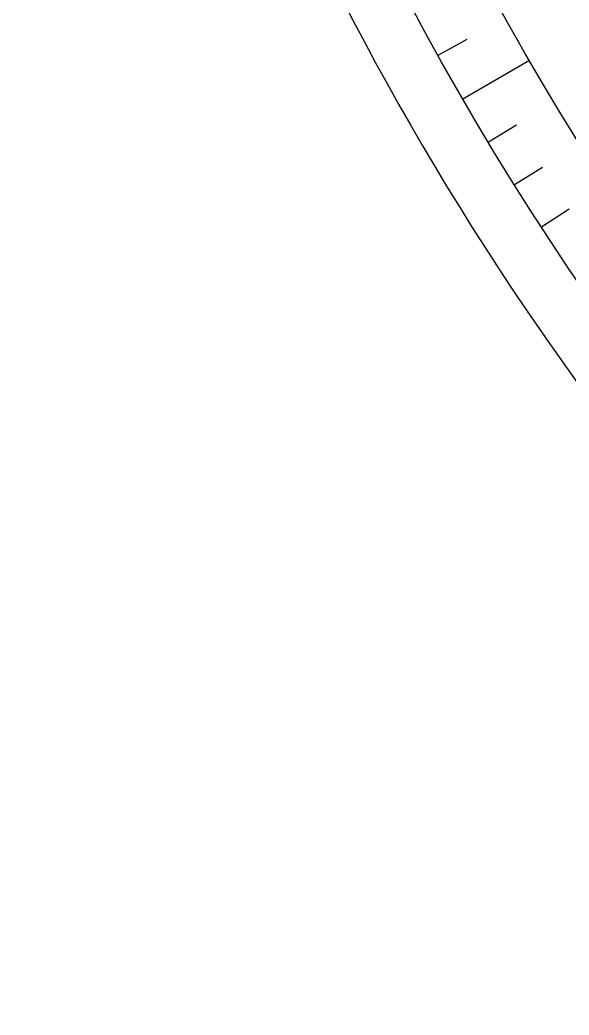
# Model space of a CAD drawing. Header units: millimetres. Extents: x -76 to 76, y -76 to 86.
# Drawn here: x -76 to -61.75, y -61.02 to -35.19 of the extents above; entities that cross this region are included whole.
import ezdxf

# ---------------------------------------------------------------- set-up
doc = ezdxf.new("R2010")
doc.units = ezdxf.units.MM
for name, color, linetype in [('CUT_OUTER', 1, 'Continuous'), ('ENGRAVE', 7, 'Continuous'), ('ENGRAVE_FINE', 8, 'Continuous')]:
    doc.layers.add(name, color=color, linetype=linetype)

msp = doc.modelspace()

# ---------------------------------------------------------------- linework, layer by layer
at = {"layer": 'CUT_OUTER'}
msp.add_arc((0.0001, -0.0001), 75.9999, 179.913117, 0.0001, dxfattribs=at)
at = {"layer": 'ENGRAVE'}
msp.add_lwpolyline([(-64.5016, -37.24), (-62.7739, -36.2425)], dxfattribs=at)
for radius in [74.48, 74.48, 72.485, 68.78, 68.78, 65.854]:
    msp.add_circle((0, 0), radius, dxfattribs=at)
at = {"layer": 'ENGRAVE_FINE'}
for points in [[(-65.1417, -36.1086), (-64.3939, -35.6941)], [(-63.8418, -38.36), (-63.1089, -37.9197)], [(-63.1626, -39.4684), (-62.4375, -39.0153)], [(-62.4642, -40.5647), (-61.7471, -40.099)]]:
    msp.add_lwpolyline(points, dxfattribs=at)

doc.saveas('drawing.dxf')
